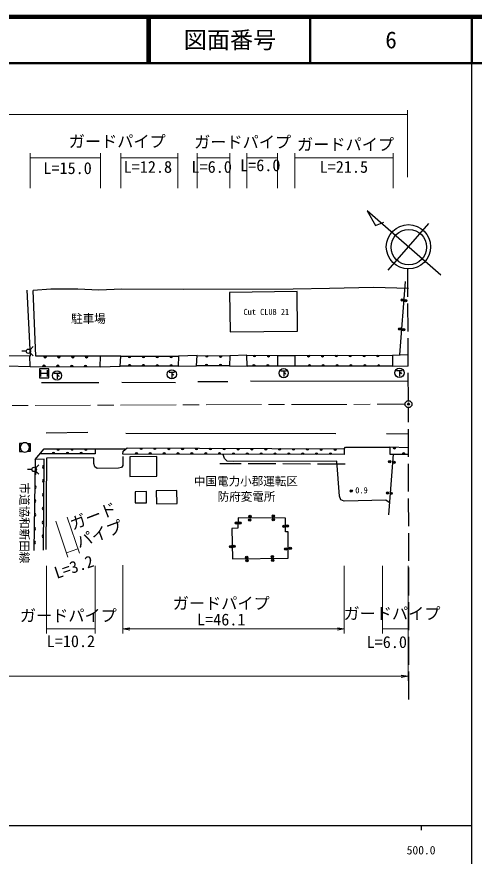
# Model space of a CAD drawing. Units: millimetres, scale not verified. Extents: x 40000 to 680000, y 20000 to 380000.
# Drawn here: x 480475 to 579500, y 198357 to 380000 of the extents above; entities that cross this region are included whole.
import ezdxf
from ezdxf.enums import TextEntityAlignment as Align

# ---------------------------------------------------------------- set-up
doc = ezdxf.new("R2010")
doc.units = ezdxf.units.MM
doc.header["$LTSCALE"] = 1000
doc.header["$PDMODE"] = 32
doc.header["$PDSIZE"] = 500
doc.linetypes.add('CHAIN', pattern=[18.5, 12, -1.5, 3.5, -1.5])
doc.linetypes.add('DASHED', pattern=[7.5, 6, -1.5])
for name, color, linetype, lineweight in [('M-BGD', 7, 'Continuous', 25), ('M-BGD-EXST', 7, 'Continuous', 25), ('M-BMK', 2, 'CHAIN', 13), ('M-BMK-SRVR', 3, 'Continuous', 25), ('M-STR-HTXT', 7, 'Continuous', 13), ('M-TTL', 2, 'Continuous', 140), ('M-TTL-BAND', 7, 'Continuous', 25), ('M-TTL-LINE', 7, 'Continuous', 50)]:
    doc.layers.add(name, color=color, linetype=linetype, lineweight=lineweight)
doc.layers.add('M-OTRS', color=6, linetype='Continuous')
doc.layers.add('M-TTL-TXT', color=7, linetype='Continuous')
doc.styles.add('ＭＳ ゴシック', font='')
doc.styles.get('ＭＳ ゴシック').set_extended_font_data('MS Gothic')

# ---------------------------------------------------------------- blocks, each defined once
blk = doc.blocks.new('open_arrow')
at = {"color": 0, "linetype": 'Continuous', "lineweight": -2}
blk.add_lwpolyline([(7.5, 1.25), (0, 0), (7.5, -1.25)], dxfattribs=at)

msp = doc.modelspace()

# ---------------------------------------------------------------- linework, layer by layer
at = {"layer": 'M-BGD'}
for p, q in [((572254, 324122), (556300, 337990)), ((556300, 337990), (558137, 334862)), ((558137, 334862), (559913, 335592)), ((560842, 325138), (569659, 335281)), ((563412, 306840), (564649, 322718)), ((482640, 320869), (483363, 306579)), ((487851, 321068), (484006, 320745)), ((484627, 306526), (484006, 320745)), ((493679, 321068), (487851, 321068)), ((498235, 320856), (493679, 321068)), ((503215, 321068), (498235, 320856)), ((516460, 320962), (503215, 321068)), ((540301, 321068), (516460, 320962)), ((541149, 320538), (526527, 320326)), ((526527, 320326), (526633, 311850)), ((548143, 321174), (540301, 321068)), ((541255, 311955), (541149, 320538)), ((557679, 321386), (548143, 321174)), ((565308, 321174), (557679, 321386)), ((526633, 311850), (541255, 311955)), ((483365, 304331), (483298, 306621)), ((498597, 306526), (484627, 306526)), ((498535, 304229), (498597, 306526)), ((502865, 304417), (503020, 306583)), ((503020, 306583), (515495, 306583)), ((515495, 306583), (515444, 304366)), ((519362, 304469), (519516, 306737)), ((519516, 306737), (526579, 306634)), ((526579, 306634), (526527, 304469)), ((530342, 304417), (530291, 306789)), ((530291, 306789), (536889, 306737)), ((536889, 306737), (536889, 304417)), ((540652, 306737), (561814, 306789)), ((540652, 306737), (540652, 304366)), ((561814, 306789), (561814, 304366)), ((483365, 304331), (498535, 304229)), ((515444, 304366), (502865, 304417)), ((526527, 304469), (519362, 304469)), ((536889, 304417), (530342, 304417)), ((561814, 304366), (540652, 304366)), ((485832, 300848), (498266, 300848)), ((503239, 300956), (514808, 300848)), ((519673, 301064), (526160, 301064)), ((565183, 301068), (531090, 301170)), ((495887, 290036), (486805, 289928)), ((504104, 289928), (549513, 289820)), ((560487, 289810), (565214, 289738)), ((484447, 284223), (486425, 286545)), ((497431, 285427), (485472, 285427)), ((486425, 286545), (497431, 286545)), ((497431, 286545), (497431, 285427)), ((497431, 286545), (504162, 286545)), ((503427, 285359), (503533, 285995)), ((551374, 285253), (503427, 285359)), ((503533, 285995), (504381, 286737)), ((504381, 286737), (551374, 286525)), ((525414, 284406), (525135, 285311)), ((551374, 286525), (551639, 286843)), ((551374, 286525), (551374, 285253)), ((551639, 286843), (561229, 286843)), ((561945, 285359), (560911, 272220)), ((565222, 286752), (561229, 286843)), ((561229, 286843), (561229, 285359)), ((561229, 285359), (565226, 285359)), ((484447, 284223), (484189, 264531)), ((486373, 284298), (484447, 284223)), ((486235, 264585), (486373, 284298)), ((486924, 284505), (486786, 264723)), ((497126, 284574), (486924, 284505)), ((497126, 283333), (497126, 284574)), ((503467, 284850), (503398, 282920)), ((510774, 284850), (504915, 284781)), ((504915, 284781), (504984, 280507)), ((510774, 280576), (510774, 284850)), ((526050, 283876), (525414, 284406)), ((527427, 283770), (526050, 283876)), ((549785, 283876), (527427, 283770)), ((550315, 276247), (549785, 283876)), ((497401, 282644), (497126, 283333)), ((497884, 282231), (497401, 282644)), ((502502, 282299), (497884, 282231)), ((503122, 282506), (502502, 282299)), ((503398, 282920), (503122, 282506)), ((504984, 280507), (510774, 280576)), ((508568, 277268), (506086, 277199)), ((506086, 277199), (506086, 274855)), ((508568, 274855), (508568, 277268)), ((515116, 277474), (510636, 277405)), ((510636, 277405), (510705, 274579)), ((515185, 274648), (515116, 277474)), ((550633, 275505), (550315, 276247)), ((506086, 274855), (508568, 274855)), ((510705, 274579), (515185, 274648)), ((551374, 275187), (550633, 275505)), ((560381, 275399), (551374, 275187)), ((561124, 274926), (560381, 275399)), ((528378, 271546), (528318, 269310)), ((538652, 271486), (528378, 271546)), ((538652, 268525), (538652, 271486)), ((528318, 269310), (527049, 269250)), ((527049, 269250), (527170, 262723)), ((539256, 268525), (538652, 268525)), ((539256, 262844), (539256, 268525)), ((527170, 262723), (539256, 262844))]:
    msp.add_line(p, q, dxfattribs=at)
at = {"layer": 'M-BGD', "linetype": 'DASHED'}
for p, q in [((565268, 296928), (565113, 326636)), ((483298, 306621), (478272, 306531)), ((503020, 306583), (498597, 306526)), ((519516, 306737), (515495, 306583)), ((530291, 306789), (526579, 306634)), ((536889, 306737), (540652, 306737)), ((561814, 306789), (565167, 306900)), ((478272, 304438), (483365, 304331)), ((498535, 304229), (502865, 304417)), ((515444, 304366), (519362, 304469)), ((526527, 304469), (530342, 304417)), ((540652, 304366), (536889, 304417)), ((561814, 304366), (565174, 304450)), ((565371, 232297), (565273, 295428)), ((551547, 283181), (524420, 283289))]:
    msp.add_line(p, q, dxfattribs=at)
at = {"layer": 'M-BGD'}
for centre, radius in [((565268, 330230), 4800), ((565341, 330160), 3840), ((563904, 318684), 150), ((563904, 318684), 75), ((564646, 318578), 150), ((564646, 318578), 75), ((563374, 312432), 150), ((563374, 312432), 75), ((564222, 312273), 150), ((564222, 312273), 75), ((561217, 283733), 150), ((561217, 283733), 75), ((562132, 283611), 150), ((562132, 283611), 75), ((560729, 276964), 150), ((560729, 276964), 75), ((561522, 276903), 150), ((561522, 276903), 75), ((530917, 271123), 150), ((530977, 271909), 150), ((530917, 271123), 75), ((530977, 271909), 75), ((535993, 271969), 150), ((535993, 271184), 150), ((535993, 271969), 75), ((535993, 271184), 75), ((528016, 270458), 150), ((528016, 270458), 75), ((528801, 270458), 150), ((528801, 270458), 75), ((538350, 269733), 150), ((538350, 269733), 75), ((539075, 269794), 150), ((539075, 269794), 75), ((526807, 265322), 150), ((526807, 265322), 75), ((527532, 265382), 150), ((527532, 265382), 75), ((538712, 264838), 150), ((538712, 264838), 75), ((539679, 264959), 150), ((539679, 264959), 75), ((530252, 263025), 150), ((530312, 262300), 150), ((530252, 263025), 75), ((530312, 262300), 75), ((535812, 263146), 150), ((535872, 262361), 150), ((535812, 263146), 75), ((535872, 262361), 75)]:
    msp.add_circle(centre, radius, dxfattribs=at)
for centre, radius, start, end in [((486597, 306526), 300, 180, 360), ((486597, 306526), 150, 180, 360), ((489597, 306526), 300, 180, 360), ((489597, 306526), 150, 180, 360), ((492597, 306526), 300, 180, 360), ((492597, 306526), 150, 180, 360), ((495597, 306526), 300, 180, 360), ((495597, 306526), 150, 180, 360), ((504891, 306583), 300, 180, 360), ((504891, 306583), 150, 180, 360), ((507891, 306583), 300, 180, 360), ((507891, 306583), 150, 180, 360), ((510891, 306583), 300, 180, 360), ((510891, 306583), 150, 180, 360), ((513891, 306583), 300, 180, 360), ((513891, 306583), 150, 180, 360), ((521605, 306707), 300, 179.16362, 359.16362), ((521605, 306707), 150, 179.16362, 359.16362), ((524605, 306663), 300, 179.16362, 359.16362), ((524605, 306663), 150, 179.16362, 359.16362), ((531951, 306776), 300, 179.55239, 359.55239), ((531951, 306776), 150, 179.55239, 359.55239), ((534951, 306752), 300, 179.55239, 359.55239), ((534951, 306752), 150, 179.55239, 359.55239), ((543652, 306744), 300, 180.13958, 0.13958), ((543652, 306744), 150, 180.13958, 0.13958), ((546652, 306752), 300, 180.13958, 0.13958), ((546652, 306752), 150, 180.13958, 0.13958), ((549652, 306759), 300, 180.13958, 0.13958), ((549652, 306759), 150, 180.13958, 0.13958), ((552652, 306766), 300, 180.13958, 0.13958), ((552652, 306766), 150, 180.13958, 0.13958), ((555652, 306774), 300, 180.13958, 0.13958), ((555652, 306774), 150, 180.13958, 0.13958), ((558652, 306781), 300, 180.13958, 0.13958), ((558652, 306781), 150, 180.13958, 0.13958), ((486365, 304311), 300, 359.61671, 179.61671), ((486365, 304311), 150, 359.61671, 179.61671), ((489365, 304291), 300, 359.61671, 179.61671), ((489365, 304291), 150, 359.61671, 179.61671), ((492365, 304271), 300, 359.61671, 179.61671), ((492365, 304271), 150, 359.61671, 179.61671), ((495365, 304250), 300, 359.61671, 179.61671), ((495365, 304250), 150, 359.61671, 179.61671), ((504891, 304409), 300, 359.76518, 179.76518), ((504891, 304409), 150, 359.76518, 179.76518), ((507891, 304397), 300, 359.76518, 179.76518), ((507891, 304397), 150, 359.76518, 179.76518), ((510891, 304384), 300, 359.76518, 179.76518), ((510891, 304384), 150, 359.76518, 179.76518), ((513891, 304372), 300, 359.76518, 179.76518), ((513891, 304372), 150, 359.76518, 179.76518), ((521561, 304469), 300, 360, 180), ((521561, 304469), 150, 360, 180), ((524561, 304469), 300, 360, 180), ((524561, 304469), 150, 360, 180), ((531821, 304417), 300, 0, 180), ((531821, 304417), 150, 0, 180), ((534821, 304417), 300, 0, 180), ((534821, 304417), 150, 0, 180), ((543814, 304366), 300, 360, 180), ((543814, 304366), 150, 360, 180), ((546814, 304366), 300, 360, 180), ((546814, 304366), 150, 360, 180), ((549814, 304366), 300, 360, 180), ((549814, 304366), 150, 360, 180), ((552814, 304366), 300, 360, 180), ((552814, 304366), 150, 360, 180), ((555814, 304366), 300, 360, 180), ((555814, 304366), 150, 360, 180), ((558814, 304366), 300, 360, 180), ((558814, 304366), 150, 360, 180), ((488431, 285427), 300, 360, 180), ((488431, 285427), 150, 360, 180), ((489425, 286545), 300, 180, 360), ((489425, 286545), 150, 180, 360), ((491431, 285427), 300, 360, 180), ((491431, 285427), 150, 360, 180), ((492425, 286545), 300, 180, 360), ((492425, 286545), 150, 180, 360), ((494431, 285427), 300, 360, 180), ((494431, 285427), 150, 360, 180), ((495425, 286545), 300, 180, 360), ((495425, 286545), 150, 180, 360), ((506374, 285353), 300, 359.87338, 179.87338), ((506374, 285353), 150, 359.87338, 179.87338), ((507381, 286723), 300, 179.74162, 359.74162), ((507381, 286723), 150, 179.74162, 359.74162), ((509374, 285346), 300, 359.87338, 179.87338), ((509374, 285346), 150, 359.87338, 179.87338), ((510381, 286710), 300, 179.74162, 359.74162), ((510381, 286710), 150, 179.74162, 359.74162), ((512374, 285340), 300, 359.87338, 179.87338), ((512374, 285340), 150, 359.87338, 179.87338), ((513381, 286696), 300, 179.74162, 359.74162), ((513381, 286696), 150, 179.74162, 359.74162), ((515374, 285333), 300, 359.87338, 179.87338), ((515374, 285333), 150, 359.87338, 179.87338), ((516381, 286683), 300, 179.74162, 359.74162), ((516381, 286683), 150, 179.74162, 359.74162), ((518374, 285326), 300, 359.87338, 179.87338), ((518374, 285326), 150, 359.87338, 179.87338), ((519381, 286669), 300, 179.74162, 359.74162), ((519381, 286669), 150, 179.74162, 359.74162), ((521374, 285320), 300, 359.87338, 179.87338), ((521374, 285320), 150, 359.87338, 179.87338), ((522381, 286656), 300, 179.74162, 359.74162), ((522381, 286656), 150, 179.74162, 359.74162), ((524374, 285313), 300, 359.87338, 179.87338), ((524374, 285313), 150, 359.87338, 179.87338), ((525381, 286642), 300, 179.74162, 359.74162), ((525381, 286642), 150, 179.74162, 359.74162), ((527374, 285306), 300, 359.87338, 179.87338), ((527374, 285306), 150, 359.87338, 179.87338), ((528381, 286629), 300, 179.74162, 359.74162), ((528381, 286629), 150, 179.74162, 359.74162), ((530374, 285300), 300, 359.87338, 179.87338), ((530374, 285300), 150, 359.87338, 179.87338), ((531381, 286615), 300, 179.74162, 359.74162), ((531381, 286615), 150, 179.74162, 359.74162), ((533374, 285293), 300, 359.87338, 179.87338), ((533374, 285293), 150, 359.87338, 179.87338), ((534380, 286602), 300, 179.74162, 359.74162), ((534380, 286602), 150, 179.74162, 359.74162), ((536374, 285287), 300, 359.87338, 179.87338), ((536374, 285287), 150, 359.87338, 179.87338), ((537380, 286588), 300, 179.74162, 359.74162), ((537380, 286588), 150, 179.74162, 359.74162), ((539374, 285280), 300, 359.87338, 179.87338), ((539374, 285280), 150, 359.87338, 179.87338), ((540380, 286575), 300, 179.74162, 359.74162), ((540380, 286575), 150, 179.74162, 359.74162), ((542374, 285273), 300, 359.87338, 179.87338), ((542374, 285273), 150, 359.87338, 179.87338), ((543380, 286561), 300, 179.74162, 359.74162), ((543380, 286561), 150, 179.74162, 359.74162), ((545374, 285267), 300, 359.87338, 179.87338), ((545374, 285267), 150, 359.87338, 179.87338), ((546380, 286547), 300, 179.74162, 359.74162), ((546380, 286547), 150, 179.74162, 359.74162), ((548374, 285260), 300, 359.87338, 179.87338), ((548374, 285260), 150, 359.87338, 179.87338), ((549380, 286534), 300, 179.74162, 359.74162), ((549380, 286534), 150, 179.74162, 359.74162), ((562223, 286820), 300, 178.69805, 358.69805), ((562223, 286820), 150, 178.69805, 358.69805), ((564229, 285359), 300, 360, 180), ((564229, 285359), 150, 360, 180), ((486361, 282584), 300, 89.59934, 269.59934), ((486361, 282584), 150, 89.59934, 269.59934), ((484407, 281224), 300, 269.24944, 89.24944), ((484407, 281224), 150, 269.24944, 89.24944), ((486340, 279584), 300, 89.59934, 269.59934), ((486340, 279584), 150, 89.59934, 269.59934), ((484368, 278224), 300, 269.24944, 89.24944), ((484368, 278224), 150, 269.24944, 89.24944), ((486319, 276584), 300, 89.59934, 269.59934), ((486319, 276584), 150, 89.59934, 269.59934), ((484329, 275224), 300, 269.24944, 89.24944), ((484329, 275224), 150, 269.24944, 89.24944), ((484290, 272224), 300, 269.24944, 89.24944), ((486298, 273584), 300, 89.59934, 269.59934), ((486298, 273584), 150, 89.59934, 269.59934), ((484290, 272224), 150, 269.24944, 89.24944), ((486277, 270585), 300, 89.59934, 269.59934), ((486277, 270585), 150, 89.59934, 269.59934), ((484250, 269225), 300, 269.24944, 89.24944), ((484250, 269225), 150, 269.24944, 89.24944), ((486256, 267585), 300, 89.59934, 269.59934), ((486256, 267585), 150, 89.59934, 269.59934), ((484211, 266225), 300, 269.24944, 89.24944), ((484211, 266225), 150, 269.24944, 89.24944)]:
    msp.add_arc(centre, radius, start, end, dxfattribs=at)
for p in [(563904, 318684), (564646, 318578), (563374, 312432), (564222, 312273), (561217, 283733), (562132, 283611), (560729, 276964), (561522, 276903), (528016, 270458), (528801, 270458), (530917, 271123), (530977, 271909), (535993, 271969), (535993, 271184), (538350, 269733), (539075, 269794), (526807, 265322), (527532, 265382), (539679, 264959), (535812, 263146), (538712, 264838), (530252, 263025), (530312, 262300), (535872, 262361)]:
    msp.add_point(p, dxfattribs=at)
at = {"layer": 'M-BGD-EXST'}
for p, q in [((482533, 307629), (481590, 307629)), ((483337, 307963), (484004, 308629)), ((483337, 307296), (484004, 306629)), ((487395, 303851), (485395, 303851)), ((485395, 303851), (485395, 301851)), ((485705, 302154), (485705, 303554)), ((487107, 302147), (487107, 303547)), ((487395, 301851), (487395, 303851)), ((537651, 303382), (538860, 303382)), ((538255, 303382), (538255, 302165)), ((562704, 303447), (563913, 303447)), ((563309, 303447), (563309, 302230)), ((485395, 301851), (487395, 301851)), ((485705, 302854), (487105, 302854)), ((488580, 302864), (489789, 302864)), ((489185, 302864), (489185, 301647)), ((489187, 302572), (489478, 302363)), ((489478, 302363), (489611, 302181)), ((513439, 303123), (514648, 303123)), ((514044, 303123), (514044, 301906)), ((514046, 302831), (514337, 302621)), ((514337, 302621), (514470, 302440)), ((538258, 303089), (538548, 302880)), ((538548, 302880), (538682, 302699)), ((563311, 303154), (563602, 302945)), ((563602, 302945), (563735, 302764)), ((481079, 287663), (481079, 285958)), ((481681, 287663), (481079, 287663)), ((481079, 287663), (481079, 285958)), ((482757, 287663), (483353, 287663)), ((483353, 285958), (483353, 287663)), ((483353, 287663), (483353, 285958)), ((481079, 285958), (481712, 285958)), ((483353, 285958), (482726, 285958)), ((483766, 282042), (482823, 282042)), ((484571, 282375), (485237, 283042)), ((484571, 281708), (485237, 281042))]:
    msp.add_line(p, q, dxfattribs=at)
for centre, radius in [((483004, 307629), 471), ((489182, 302366), 1000), ((514041, 302625), 1000), ((538253, 302884), 1000), ((563306, 302949), 1000), ((484237, 282042), 471), ((552865, 277383), 150), ((552865, 277383), 75)]:
    msp.add_circle(centre, radius, dxfattribs=at)
for start, end in [(122.52535, 239.54295), (57.47465, 122.52535), (300.45706, 57.47464), (239.54294, 300.45706)]:
    msp.add_arc((482219, 286820), 1000, start, end, dxfattribs=at)
msp.add_point((552865, 277383), dxfattribs=at)
at = {"layer": 'M-BMK'}
msp.add_line((465956, 295848), (564522, 296175), dxfattribs=at)
at = {"layer": 'M-BMK-SRVR'}
msp.add_circle((565272, 296178), 750, dxfattribs=at)
at = {"layer": 'M-OTRS'}
msp.add_point((565272, 296178), dxfattribs=at)
at = {"layer": 'M-STR-HTXT'}
for p, q in [((565053, 345293), (565053, 359826)), ((265346, 358826), (565053, 358826)), ((483363, 342915), (483363, 350492)), ((483363, 349492), (498597, 349492)), ((498597, 342915), (498597, 350492)), ((503020, 342915), (503020, 350492)), ((503020, 349492), (515320, 349492)), ((515320, 342915), (515320, 350492)), ((519516, 342915), (519516, 350492)), ((519516, 349492), (526579, 349492)), ((526579, 342915), (526579, 350492)), ((530291, 342915), (530291, 350492)), ((530291, 349492), (536889, 349492)), ((536889, 342915), (536889, 350492)), ((540652, 342915), (540652, 350492)), ((540652, 349492), (561952, 349492)), ((561952, 342915), (561952, 350492)), ((488938, 270859), (491551, 263084)), ((491416, 271691), (494029, 263917)), ((491232, 264032), (493711, 264865)), ((486924, 261200), (486924, 246526)), ((497431, 261200), (497431, 246526)), ((503427, 261324), (503427, 246526)), ((551374, 261218), (551374, 246526)), ((559669, 261200), (559669, 246526)), ((565222, 261200), (565222, 246526)), ((486924, 247526), (497431, 247526)), ((551374, 247526), (503427, 247526)), ((559669, 247526), (565222, 247526)), ((565222, 248152), (565222, 236297)), ((276205, 237297), (565222, 237297))]:
    msp.add_line(p, q, dxfattribs=at)
at = {"layer": 'M-TTL'}
msp.add_line((680000, 380000), (40000, 380000), dxfattribs=at)
at = {"layer": 'M-TTL-BAND'}
for p, q in [((579000, 20000), (579000, 370000)), ((40000, 205000), (579000, 205000)), ((568000, 205000), (568000, 204000))]:
    msp.add_line(p, q, dxfattribs=at)
at = {"layer": 'M-TTL-LINE'}
for p, q in [((508747, 380000), (508747, 370000)), ((509247, 380000), (509247, 370000)), ((543997, 380000), (543997, 370000)), ((579000, 380000), (579000, 370000)), ((40000, 370000), (680000, 370000))]:
    msp.add_line(p, q, dxfattribs=at)

# ---------------------------------------------------------------- block references
at = {"layer": 'M-STR-HTXT', "xscale": 200, "yscale": 200}
msp.add_blockref('open_arrow', (503427, 247526), dxfattribs=at)
at = {"layer": 'M-STR-HTXT', "xscale": 200, "yscale": 200, "rotation": 180}
for p in [(551374, 247526), (565222, 237297)]:
    msp.add_blockref('open_arrow', p, dxfattribs=at)

# ---------------------------------------------------------------- texts
at = {"layer": 'M-BGD-EXST', "style": 'ＭＳ ゴシック'}
for s, height, p in [('Cut CLUB 21', 1320, (529558, 315078)), ('駐車場', 1833, (492233, 313193)), ('中国電力小郡運転区', 1833, (518829, 278023)), ('0.9', 1320, (553750, 276486)), ('防府変電所', 1833, (523957, 274694))]:
    msp.add_text(s, height=height, dxfattribs=at).set_placement(p, align=Align.BOTTOM_LEFT)
msp.add_text('市道協和新田線', height=1833, rotation=270, dxfattribs=at).set_placement((480665, 279220), align=Align.BOTTOM_LEFT)
at = {"layer": 'M-STR-HTXT', "style": 'ＭＳ ゴシック'}
for p in [(491727, 350980), (518869, 350840), (541144, 350322), (551200, 248819), (481140, 248375)]:
    msp.add_text('ガードパイプ', height=2566, dxfattribs=at).set_placement(p, align=Align.BOTTOM_LEFT)
for s, p in [('L=12.8', (508853, 345467)), ('L=6.0', (522670, 345467)), ('L=6.0', (533188, 345824)), ('L=21.5', (551283, 345467)), ('L=15.0', (491472, 345200)), ('ガードパイプ', (524739, 251026)), ('L=46.1', (524739, 247526)), ('L=10.2', (492192, 242831)), ('L=6.0', (560571, 242645))]:
    msp.add_text(s, height=2566, dxfattribs=at).set_placement(p, align=Align.BOTTOM_CENTER)
for s, p in [('ガード', (492840, 268180)), ('パイプ', (494169, 264269))]:
    msp.add_text(s, height=2566, rotation=20.933, dxfattribs=at).set_placement(p, align=Align.BOTTOM_LEFT)
msp.add_text('L=3.2', height=2566, rotation=18.576, dxfattribs=at).set_placement((493495, 259018), align=Align.BOTTOM_CENTER)
at = {"layer": 'M-TTL-BAND', "style": 'ＭＳ ゴシック'}
msp.add_text('500.0', height=1833, dxfattribs=at).set_placement((568000, 198195), align=Align.BOTTOM_CENTER)
at = {"layer": 'M-TTL-TXT', "style": 'ＭＳ ゴシック'}
for s, p in [('図面番号', (526622, 375000)), ('6', (561497, 375000))]:
    msp.add_text(s, height=3666, dxfattribs=at).set_placement(p, align=Align.MIDDLE_CENTER)

doc.saveas('drawing.dxf')
